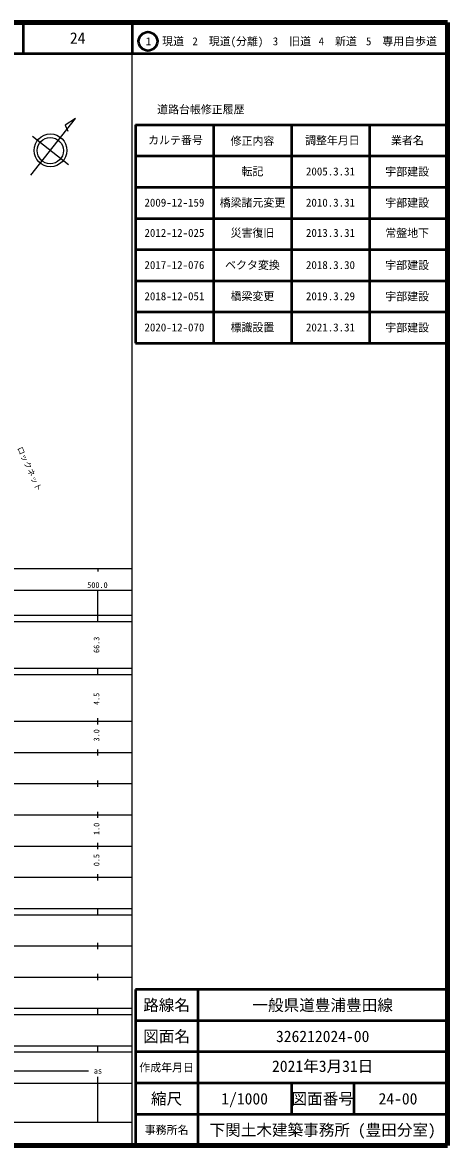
# Model space of a CAD drawing. Units: millimetres, scale not verified. Extents: x 40000 to 680000, y 20000 to 380000.
# Drawn here: x 543819 to 680000, y 20000 to 380000 of the extents above; entities that cross this region are included whole.
import ezdxf
from ezdxf.enums import TextEntityAlignment as Align

# ---------------------------------------------------------------- set-up
doc = ezdxf.new("R2010")
doc.units = ezdxf.units.MM
doc.header["$LTSCALE"] = 1000
for name, color, linetype, lineweight in [('M-BGD', 7, 'Continuous', 25), ('M-STR-HTXT', 7, 'Continuous', 13), ('M-TTL', 2, 'Continuous', 140), ('M-TTL-BAND', 7, 'Continuous', 25), ('M-TTL-FRAM', 2, 'Continuous', 50), ('M-TTL-LINE', 7, 'Continuous', 50), ('M-TTL-TXT', 7, 'Continuous', 50)]:
    doc.layers.add(name, color=color, linetype=linetype, lineweight=lineweight)
doc.styles.add('ＭＳ ゴシック', font='')
doc.styles.get('ＭＳ ゴシック').set_extended_font_data('MS Gothic')

msp = doc.modelspace()

# ---------------------------------------------------------------- linework, layer by layer
at = {"layer": 'M-BGD'}
for p, q in [((546483, 331049), (560808, 349197)), ((560808, 349197), (557486, 347029)), ((557486, 347029), (558376, 345126)), ((547002, 343570), (558541, 334463))]:
    msp.add_line(p, q, dxfattribs=at)
for centre, radius in [((552795, 338998), 5250), ((552722, 338915), 4200)]:
    msp.add_circle(centre, radius, dxfattribs=at)
at = {"layer": 'M-TTL'}
for p, q in [((680000, 380000), (40000, 380000)), ((680000, 20000), (680000, 380000)), ((40000, 20000), (680000, 20000))]:
    msp.add_line(p, q, dxfattribs=at)
at = {"layer": 'M-TTL-BAND'}
for p, q in [((579000, 20000), (579000, 370000)), ((40000, 205000), (579000, 205000)), ((568000, 205000), (568000, 204000)), ((68000, 198000), (579000, 198000)), ((568000, 188000), (568000, 198000)), ((40000, 190000), (579000, 190000)), ((40000, 188000), (579000, 188000)), ((40000, 173000), (579000, 173000)), ((568000, 171000), (568000, 173000)), ((40000, 171000), (579000, 171000)), ((40000, 156000), (579000, 156000)), ((568000, 155000), (568000, 157000)), ((46000, 146000), (579000, 146000)), ((568000, 145000), (568000, 147000)), ((568000, 135000), (568000, 137000)), ((52000, 136000), (579000, 136000)), ((46000, 126000), (579000, 126000)), ((568000, 125000), (568000, 127000)), ((52000, 116000), (579000, 116000)), ((568000, 115000), (568000, 117000)), ((46000, 106000), (579000, 106000)), ((568000, 105000), (568000, 107000)), ((40000, 96000), (579000, 96000)), ((40000, 94000), (579000, 94000)), ((568000, 94000), (568000, 96000)), ((49000, 84000), (579000, 84000)), ((568000, 83000), (568000, 85000)), ((40000, 74000), (579000, 74000)), ((568000, 73000), (568000, 75000)), ((40000, 64000), (579000, 64000)), ((40000, 62000), (579000, 62000)), ((568000, 62000), (568000, 64000)), ((40000, 52000), (579000, 52000)), ((568000, 50000), (568000, 52000)), ((40000, 50000), (579000, 50000)), ((71000, 44000), (565000, 44000)), ((40000, 40000), (579000, 40000)), ((568000, 27500), (568000, 42000)), ((68000, 27500), (579000, 27500))]:
    msp.add_line(p, q, dxfattribs=at)
at = {"layer": 'M-TTL-FRAM'}
for p, q in [((580000, 347197), (580000, 277197)), ((580000, 347197), (680000, 347197)), ((580000, 277197), (680000, 277197)), ((680000, 70000), (580000, 70000)), ((580000, 70000), (580000, 20000))]:
    msp.add_line(p, q, dxfattribs=at)
at = {"layer": 'M-TTL-LINE'}
for p, q in [((543997, 380000), (543997, 370000)), ((579000, 380000), (579000, 370000)), ((40000, 370000), (680000, 370000)), ((605000, 347197), (605000, 277197)), ((630000, 347197), (630000, 277197)), ((655000, 347197), (655000, 277197)), ((580000, 337197), (680000, 337197)), ((580000, 327197), (680000, 327197)), ((580000, 317197), (680000, 317197)), ((580000, 307197), (680000, 307197)), ((580000, 297197), (680000, 297197)), ((580000, 287197), (680000, 287197)), ((600000, 70000), (600000, 20000)), ((680000, 60000), (580000, 60000)), ((680000, 50000), (580000, 50000)), ((680000, 40000), (580000, 40000)), ((630000, 40000), (630000, 30000)), ((650000, 40000), (650000, 30000)), ((680000, 30000), (580000, 30000))]:
    msp.add_line(p, q, dxfattribs=at)
at = {"layer": 'M-TTL-TXT'}
msp.add_circle((584031, 373958), 3000, dxfattribs=at)

# ---------------------------------------------------------------- texts
at = {"layer": 'M-STR-HTXT', "style": 'ＭＳ ゴシック'}
msp.add_text('ロックネット', height=1833, rotation=294.462, dxfattribs=at).set_placement((541546, 243313), align=Align.BOTTOM_LEFT)
at = {"layer": 'M-TTL-BAND', "style": 'ＭＳ ゴシック'}
for s, p in [('500.0', (567844, 198195)), ('as', (568000, 42500))]:
    msp.add_text(s, height=1833, dxfattribs=at).set_placement(p, align=Align.BOTTOM_CENTER)
for s, p in [('66.3', (569000, 180500)), ('4.5', (569000, 163174)), ('3.0', (569000, 151500)), ('1.0', (569000, 121500)), ('0.5', (569000, 111500))]:
    msp.add_text(s, height=1833, rotation=90, dxfattribs=at).set_placement(p, align=Align.BOTTOM_CENTER)
at = {"layer": 'M-TTL-TXT', "style": 'ＭＳ ゴシック'}
for s, height, p in [('24', 3666, (561497, 375000)), ('1\u3000現道', 2566, (589448, 373958)), ('2\u3000現道(分離)', 2566, (609619, 373958)), ('3\u3000旧道', 2566, (630121, 373958)), ('4\u3000新道', 2566, (644824, 373958)), ('5\u3000専用自歩道', 2566, (665228, 373958)), ('道路台帳修正履歴', 2566, (600968, 352113)), ('カルテ番号', 2566, (592839, 342277)), ('修正内容', 2566, (617509, 342023)), ('調整年月日', 2566, (643089, 342197)), ('業者名', 2566, (667134, 342197)), ('転記', 2566, (617500, 332245)), ('2005.3.31', 2566, (642500, 332245)), ('宇部建設', 2566, (667077, 332189)), ('2009-12-159', 2566, (592500, 322245)), ('橋梁諸元変更', 2566, (617500, 322245)), ('2010.3.31', 2566, (642500, 322245)), ('宇部建設', 2566, (667077, 322189)), ('2017-12-076', 2566, (592500, 302245)), ('ベクタ変換', 2566, (617500, 302245)), ('2018.3.30', 2566, (642500, 302245)), ('宇部建設', 2566, (667077, 302189)), ('2018-12-051', 2566, (592500, 292245)), ('橋梁変更', 2566, (617500, 292245)), ('2019.3.29', 2566, (642500, 292245)), ('宇部建設', 2566, (667077, 292189)), ('2020-12-070', 2566, (592500, 282245)), ('標識設置', 2566, (617500, 282245)), ('2021.3.31', 2566, (642500, 282245)), ('宇部建設', 2566, (667077, 282189)), ('路線名', 3666, (590000, 65000)), ('路線名', 3666, (590000, 65000)), ('一般県道豊浦豊田線', 3666, (640000, 65000)), ('図面名', 3666, (590000, 55000)), ('図面名', 3666, (590000, 55000)), ('326212024-00', 3666, (640000, 55000)), ('作成年月日', 2566, (590000, 45000)), ('作成年月日', 2566, (590000, 45000)), ('縮尺', 3666, (590000, 35000)), ('縮尺', 3666, (590000, 35000)), ('1/1000', 3666, (615000, 35000)), ('図面番号', 3666, (640000, 35000)), ('図面番号', 3666, (640000, 35000)), ('24-00', 3666, (664125, 35000)), ('事務所名', 2566, (590000, 25000)), ('事務所名', 2566, (590000, 25000)), ('下関土木建築事務所 (豊田分室)', 3666, (640000, 25000))]:
    msp.add_text(s, height=height, dxfattribs=at).set_placement(p, align=Align.MIDDLE_CENTER)
for s, height, p in [('2012-12-025', 2566, (592500, 310495)), ('災害復旧', 2566, (617500, 310495)), ('2013.3.31', 2566, (642500, 310495)), ('常盤地下', 2566, (667077, 310439)), ('2021年3月31日', 3666, (640000, 42500))]:
    msp.add_text(s, height=height, dxfattribs=at).set_placement(p, align=Align.BOTTOM_CENTER)

doc.saveas('drawing.dxf')
